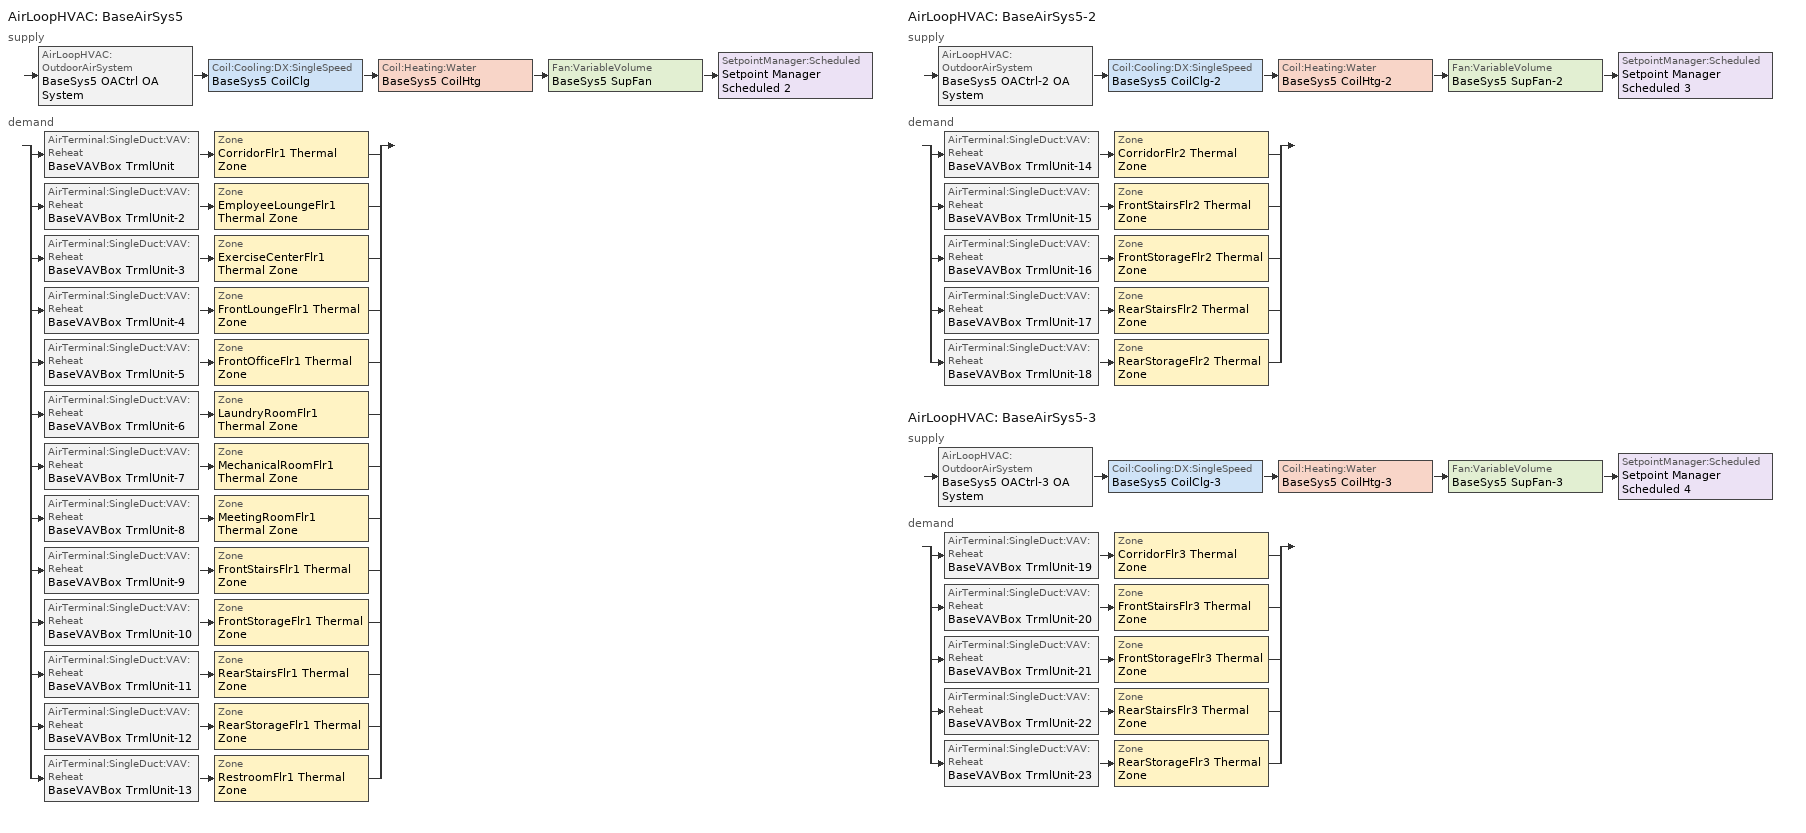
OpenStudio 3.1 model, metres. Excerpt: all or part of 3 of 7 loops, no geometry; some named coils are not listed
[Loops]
AirLoopHVAC 'BaseAirSys5'
 supply: AirLoopHVAC:OutdoorAirSystem 'BaseSys5 OACtrl OA System' > Coil:Cooling:DX:SingleSpeed 'BaseSys5 CoilClg' > Coil:Heating:Water 'BaseSys5 CoilHtg' > Fan:VariableVolume 'BaseSys5 SupFan' > SetpointManager:Scheduled 'Setpoint Manager Scheduled 2'
 demand: split
  | AirTerminal:SingleDuct:VAV:Reheat 'BaseVAVBox TrmlUnit' > Zone 'CorridorFlr1 Thermal Zone'
  | AirTerminal:SingleDuct:VAV:Reheat 'BaseVAVBox TrmlUnit-2' > Zone 'EmployeeLoungeFlr1 Thermal Zone'
  | AirTerminal:SingleDuct:VAV:Reheat 'BaseVAVBox TrmlUnit-3' > Zone 'ExerciseCenterFlr1 Thermal Zone'
  | AirTerminal:SingleDuct:VAV:Reheat 'BaseVAVBox TrmlUnit-4' > Zone 'FrontLoungeFlr1 Thermal Zone'
  | AirTerminal:SingleDuct:VAV:Reheat 'BaseVAVBox TrmlUnit-5' > Zone 'FrontOfficeFlr1 Thermal Zone'
  | AirTerminal:SingleDuct:VAV:Reheat 'BaseVAVBox TrmlUnit-6' > Zone 'LaundryRoomFlr1 Thermal Zone'
  | AirTerminal:SingleDuct:VAV:Reheat 'BaseVAVBox TrmlUnit-7' > Zone 'MechanicalRoomFlr1 Thermal Zone'
  | AirTerminal:SingleDuct:VAV:Reheat 'BaseVAVBox TrmlUnit-8' > Zone 'MeetingRoomFlr1 Thermal Zone'
  | AirTerminal:SingleDuct:VAV:Reheat 'BaseVAVBox TrmlUnit-9' > Zone 'FrontStairsFlr1 Thermal Zone'
  | AirTerminal:SingleDuct:VAV:Reheat 'BaseVAVBox TrmlUnit-10' > Zone 'FrontStorageFlr1 Thermal Zone'
  | AirTerminal:SingleDuct:VAV:Reheat 'BaseVAVBox TrmlUnit-11' > Zone 'RearStairsFlr1 Thermal Zone'
  | AirTerminal:SingleDuct:VAV:Reheat 'BaseVAVBox TrmlUnit-12' > Zone 'RearStorageFlr1 Thermal Zone'
  | AirTerminal:SingleDuct:VAV:Reheat 'BaseVAVBox TrmlUnit-13' > Zone 'RestroomFlr1 Thermal Zone'
AirLoopHVAC 'BaseAirSys5-2'
 supply: AirLoopHVAC:OutdoorAirSystem 'BaseSys5 OACtrl-2 OA System' > Coil:Cooling:DX:SingleSpeed 'BaseSys5 CoilClg-2' > Coil:Heating:Water 'BaseSys5 CoilHtg-2' > Fan:VariableVolume 'BaseSys5 SupFan-2' > SetpointManager:Scheduled 'Setpoint Manager Scheduled 3'
 demand: split
  | AirTerminal:SingleDuct:VAV:Reheat 'BaseVAVBox TrmlUnit-14' > Zone 'CorridorFlr2 Thermal Zone'
  | AirTerminal:SingleDuct:VAV:Reheat 'BaseVAVBox TrmlUnit-15' > Zone 'FrontStairsFlr2 Thermal Zone'
  | AirTerminal:SingleDuct:VAV:Reheat 'BaseVAVBox TrmlUnit-16' > Zone 'FrontStorageFlr2 Thermal Zone'
  | AirTerminal:SingleDuct:VAV:Reheat 'BaseVAVBox TrmlUnit-17' > Zone 'RearStairsFlr2 Thermal Zone'
  | AirTerminal:SingleDuct:VAV:Reheat 'BaseVAVBox TrmlUnit-18' > Zone 'RearStorageFlr2 Thermal Zone'
AirLoopHVAC 'BaseAirSys5-3'
 supply: AirLoopHVAC:OutdoorAirSystem 'BaseSys5 OACtrl-3 OA System' > Coil:Cooling:DX:SingleSpeed 'BaseSys5 CoilClg-3' > Coil:Heating:Water 'BaseSys5 CoilHtg-3' > Fan:VariableVolume 'BaseSys5 SupFan-3' > SetpointManager:Scheduled 'Setpoint Manager Scheduled 4'
 demand: split
  | AirTerminal:SingleDuct:VAV:Reheat 'BaseVAVBox TrmlUnit-19' > Zone 'CorridorFlr3 Thermal Zone'
  | AirTerminal:SingleDuct:VAV:Reheat 'BaseVAVBox TrmlUnit-20' > Zone 'FrontStairsFlr3 Thermal Zone'
  | AirTerminal:SingleDuct:VAV:Reheat 'BaseVAVBox TrmlUnit-21' > Zone 'FrontStorageFlr3 Thermal Zone'
  | AirTerminal:SingleDuct:VAV:Reheat 'BaseVAVBox TrmlUnit-22' > Zone 'RearStairsFlr3 Thermal Zone'
  | AirTerminal:SingleDuct:VAV:Reheat 'BaseVAVBox TrmlUnit-23' > Zone 'RearStorageFlr3 Thermal Zone'
[Sizing:Zone] Zone Cooling Design Supply Air Temperature Input Method=TemperatureDifference; Zone Cooling Design Supply Air Temperature {C}=14; Zone Heating Design Supply Air Temperature Input Method=TemperatureDifference; Zone Heating Design Supply Air Temperature {C}=40; Zone Cooling Design Supply Air Humidity Ratio {kg-H2O/kg-air}=0.0085; Zone Heating Design Supply Air Humidity Ratio {kg-H2O/kg-air}=0.008; Zone Heating Sizing Factor=1; Zone Cooling Sizing Factor=1; Cooling Design Air Flow Method=DesignDay; Cooling Minimum Air Flow per Zone Floor Area {m3/s-m2}=0; Cooling Minimum Air Flow {m3/s}=0; Cooling Minimum Air Flow Fraction=0; Heating Design Air Flow Method=DesignDayWithLimit; Heating Maximum Air Flow per Zone Floor Area {m3/s-m2}=0; Heating Maximum Air Flow {m3/s}=0; Heating Maximum Air Flow Fraction=0.5; Account for Dedicated Outdoor Air System=No; Dedicated Outdoor Air System Control Strategy=NeutralSupplyAir; Dedicated Outdoor Air Low Setpoint Temperature for Design {C}=autosize; Dedicated Outdoor Air High Setpoint Temperature for Design {C}=autosize
Name | Zone Cooling Design Supply Air Temperature Difference {deltaC} | Zone Heating Design Supply Air Temperature Difference {deltaC}
CorridorFlr1 Thermal Zone; EmployeeLoungeFlr1 Thermal Zone; ExerciseCenterFlr1 Thermal Zone; FrontLoungeFlr1 Thermal Zone; FrontOfficeFlr1 Thermal Zone; LaundryRoomFlr1 Thermal Zone; MeetingRoomFlr1 Thermal Zone | 11.1111 | 13.8889
MechanicalRoomFlr1 Thermal Zone; FrontStairsFlr1 Thermal Zone; FrontStorageFlr1 Thermal Zone; RearStairsFlr1 Thermal Zone; RearStorageFlr1 Thermal Zone; RestroomFlr1 Thermal Zone | 8.33333 | 13.8889
CorridorFlr2 Thermal Zone; CorridorFlr3 Thermal Zone | 11.1111 | 15
FrontStairsFlr2 Thermal Zone; FrontStorageFlr2 Thermal Zone; RearStairsFlr2 Thermal Zone; RearStorageFlr2 Thermal Zone; FrontStairsFlr3 Thermal Zone; FrontStorageFlr3 Thermal Zone; RearStairsFlr3 Thermal Zone; RearStorageFlr3 Thermal Zone | 8.33333 | 15
[Zone equipment]
CorridorFlr1 Thermal Zone: BaseVAVBox TrmlUnit
EmployeeLoungeFlr1 Thermal Zone: BaseVAVBox TrmlUnit-2
ExerciseCenterFlr1 Thermal Zone: BaseVAVBox TrmlUnit-3
FrontLoungeFlr1 Thermal Zone: BaseVAVBox TrmlUnit-4
FrontOfficeFlr1 Thermal Zone: BaseVAVBox TrmlUnit-5
LaundryRoomFlr1 Thermal Zone: BaseVAVBox TrmlUnit-6
MechanicalRoomFlr1 Thermal Zone: BaseVAVBox TrmlUnit-7
MeetingRoomFlr1 Thermal Zone: BaseVAVBox TrmlUnit-8
FrontStairsFlr1 Thermal Zone: BaseVAVBox TrmlUnit-9
FrontStorageFlr1 Thermal Zone: BaseVAVBox TrmlUnit-10
RearStairsFlr1 Thermal Zone: BaseVAVBox TrmlUnit-11
RearStorageFlr1 Thermal Zone: BaseVAVBox TrmlUnit-12
RestroomFlr1 Thermal Zone: BaseVAVBox TrmlUnit-13
CorridorFlr2 Thermal Zone: BaseVAVBox TrmlUnit-14
FrontStairsFlr2 Thermal Zone: BaseVAVBox TrmlUnit-15
FrontStorageFlr2 Thermal Zone: BaseVAVBox TrmlUnit-16
RearStairsFlr2 Thermal Zone: BaseVAVBox TrmlUnit-17
RearStorageFlr2 Thermal Zone: BaseVAVBox TrmlUnit-18
CorridorFlr3 Thermal Zone: BaseVAVBox TrmlUnit-19
FrontStairsFlr3 Thermal Zone: BaseVAVBox TrmlUnit-20
FrontStorageFlr3 Thermal Zone: BaseVAVBox TrmlUnit-21
RearStairsFlr3 Thermal Zone: BaseVAVBox TrmlUnit-22
RearStorageFlr3 Thermal Zone: BaseVAVBox TrmlUnit-23
[SetpointManager:Scheduled] Control Variable=Temperature
Name | Schedule | Setpoint Node or NodeList
Setpoint Manager Scheduled 2 | BaseAirSys5 Supply Air Temp Schedule | BaseSys5 SupFan Outlet Node
Setpoint Manager Scheduled 3 | BaseAirSys5-2 Supply Air Temp Schedule | BaseSys5 SupFan-2 Outlet Node
Setpoint Manager Scheduled 4 | BaseAirSys5-3 Supply Air Temp Schedule | BaseSys5 SupFan-3 Outlet Node
[AirLoopHVAC] Design Supply Air Flow Rate {m3/s}=autosize; Design Return Air Flow Fraction of Supply Air Flow=1
Name | Availability Schedule
BaseAirSys5 | AssemblyHVACAvail
BaseAirSys5-2; BaseAirSys5-3 | ResidentialCommonHVACAvail
[Sizing:System] Type of Load to Size On=Sensible; Design Outdoor Air Flow Rate {m3/s}=Autosize; Central Heating Maximum System Air Flow Ratio=0.5; Preheat Design Temperature {C}=5.68434e-14; Preheat Design Humidity Ratio {kg-H2O/kg-Air}=0; Precool Design Temperature {C}=5.68434e-14; Precool Design Humidity Ratio {kg-H2O/kg-Air}=0; Sizing Option=Coincident; 100% Outdoor Air in Cooling=No; 100% Outdoor Air in Heating=No; Central Cooling Design Supply Air Humidity Ratio {kg-H2O/kg-Air}=0.0085; Central Heating Design Supply Air Humidity Ratio {kg-H2O/kg-Air}=0.008; Cooling Design Air Flow Method=DesignDay; Cooling Design Air Flow Rate {m3/s}=0; Heating Design Air Flow Method=DesignDay; Heating Design Air Flow Rate {m3/s}=0; System Outdoor Air Method=ZoneSum; Zone Maximum Outdoor Air Fraction=1; Cooling Supply Air Flow Rate Per Floor Area {m3/s-m2}=0.00996765; Cooling Fraction of Autosized Cooling Supply Air Flow Rate=1; Cooling Supply Air Flow Rate Per Unit Cooling Capacity {m3/s-W}=3.94755e-05; Heating Supply Air Flow Rate Per Floor Area {m3/s-m2}=0.00996765; Heating Fraction of Autosized Heating Supply Air Flow Rate=1; Heating Fraction of Autosized Cooling Supply Air Flow Rate=1; Heating Supply Air Flow Rate Per Unit Heating Capacity {m3/s-W}=3.15882e-05; Cooling Design Capacity Method=CoolingDesignCapacity; Cooling Design Capacity {W}=autosize; Cooling Design Capacity Per Floor Area {W/m2}=234.7; Fraction of Autosized Cooling Design Capacity=1; Heating Design Capacity Method=HeatingDesignCapacity; Heating Design Capacity {W}=autosize; Heating Design Capacity Per Floor Area {W/m2}=157; Fraction of Autosized Heating Design Capacity=1; Central Cooling Capacity Control Method=OnOff
Name | Central Cooling Design Supply Air Temperature {C} | Central Heating Design Supply Air Temperature {C}
BaseAirSys5 | 12.7778 | 15.5556
BaseAirSys5-2; BaseAirSys5-3 | 14.4444 | 17.2222
[Fan:VariableVolume] Availability Schedule=Always On Discrete; Fan Total Efficiency=1; Pressure Rise {Pa}=0; Maximum Flow Rate {m3/s}=Autosize; Fan Power Minimum Flow Rate Input Method=FixedFlowRate; Fan Power Minimum Flow Fraction=0; Fan Power Minimum Air Flow Rate {m3/s}=0; Motor Efficiency=1; Motor In Airstream Fraction=1; Fan Power Coefficient 1=0.04076; Fan Power Coefficient 2=0.088045; Fan Power Coefficient 3=-0.072926; Fan Power Coefficient 4=0.94374; Fan Power Coefficient 5=0
BaseSys5 SupFan; BaseSys5 SupFan-2; BaseSys5 SupFan-3
[Coil:Cooling:DX:SingleSpeed] Availability Schedule=Always On Discrete; Rated Total Cooling Capacity {W}=autosize; Rated Sensible Heat Ratio=autosize; Rated COP {W/W}=3; Rated Air Flow Rate {m3/s}=autosize; Rated Evaporator Fan Power Per Volume Flow Rate {W/(m3/s)}=773.3; Total Cooling Capacity Function of Temperature Curve=CoilClgDXQRatio_fTwbToadbSI; Total Cooling Capacity Function of Flow Fraction Curve=CoilClgDXSnglQRatio_fCFMRatio; Energy Input Ratio Function of Temperature Curve=CoilClgDXEIRRatio_fTwbToadbSI; Energy Input Ratio Function of Flow Fraction Curve=CoilClgDXSnglEIRRatio_fCFMRatio; Part Load Fraction Correlation Curve=CoilClgDXEIRRatio_fQFrac; Minimum Outdoor Dry-Bulb Temperature for Compressor Operation {C}=-25; Condenser Type=AirCooled; Evaporative Condenser Effectiveness=0; Evaporative Condenser Air Flow Rate {m3/s}=Autosize; Evaporative Condenser Pump Rated Power Consumption {W}=Autosize; Crankcase Heater Capacity {W}=0; Maximum Outdoor Dry-Bulb Temperature for Crankcase Heater Operation {C}=0; Basin Heater Capacity {W/K}=0; Basin Heater Setpoint Temperature {C}=10
BaseSys5 CoilClg; BaseSys5 CoilClg-2; BaseSys5 CoilClg-3
[Controller:OutdoorAir] Minimum Outdoor Air Flow Rate {m3/s}=0; Maximum Outdoor Air Flow Rate {m3/s}=Autosize; Economizer Control Type=NoEconomizer; Economizer Control Action Type=ModulateFlow; Economizer Maximum Limit Enthalpy {J/kg}=64000; Lockout Type=NoLockout; Minimum Limit Type=FixedMinimum; High Humidity Control=No; Heat Recovery Bypass Control Type=BypassWhenWithinEconomizerLimits
Name | Minimum Outdoor Air Schedule | Controller Mechanical Ventilation
BaseSys5 OACtrl | BaseSys5 OACtrl Schedule | BaseSys5 OACtrl Mech Vent Controller
BaseSys5 OACtrl-2 | BaseSys5 OACtrl-2 Schedule | BaseSys5 OACtrl-2 Mech Vent Controller
BaseSys5 OACtrl-3 | BaseSys5 OACtrl-3 Schedule | BaseSys5 OACtrl-3 Mech Vent Controller
[Controller:MechanicalVentilation] Availability Schedule=Always On Discrete; System Outdoor Air Method=ZoneSum
BaseSys5 OACtrl Mech Vent Controller; BaseSys5 OACtrl-2 Mech Vent Controller; BaseSys5 OACtrl-3 Mech Vent Controller
[AirLoopHVAC:OutdoorAirSystem]
Name | Controller
BaseSys5 OACtrl OA System | BaseSys5 OACtrl
BaseSys5 OACtrl-2 OA System | BaseSys5 OACtrl-2
BaseSys5 OACtrl-3 OA System | BaseSys5 OACtrl-3
[AirTerminal:SingleDuct:VAV:Reheat] Availability Schedule=Always On Discrete; Maximum Air Flow Rate {m3/s}=AutoSize; Zone Minimum Air Flow Input Method=FixedFlowRate; Constant Minimum Air Flow Fraction=0.3; Maximum Hot Water or Steam Flow Rate {m3/s}=AutoSize; Minimum Hot Water or Steam Flow Rate {m3/s}=0; Convergence Tolerance=0.001; Damper Heating Action=Reverse; Maximum Flow Fraction During Reheat=0.5; Maximum Reheat Air Temperature {C}=35; Control For Outdoor Air=No
Name | Fixed Minimum Air Flow Rate {m3/s} | Reheat Coil
BaseVAVBox TrmlUnit | 0.114686 | BaseVAVBox CoilHtg
BaseVAVBox TrmlUnit-2 | 0.024848 | BaseVAVBox CoilHtg-2
BaseVAVBox TrmlUnit-3 | 0.024848 | BaseVAVBox CoilHtg-3
BaseVAVBox TrmlUnit-4 | 0.414165 | BaseVAVBox CoilHtg-4
BaseVAVBox TrmlUnit-5 | 0.0993921 | BaseVAVBox CoilHtg-5
BaseVAVBox TrmlUnit-6 | 0.0745446 | BaseVAVBox CoilHtg-6
BaseVAVBox TrmlUnit-7 | 0.0248499 | BaseVAVBox CoilHtg-7
BaseVAVBox TrmlUnit-8 | 0.203898 | BaseVAVBox CoilHtg-8
BaseVAVBox TrmlUnit-9 | 0.0152911 | BaseVAVBox CoilHtg-9
BaseVAVBox TrmlUnit-10 | 0.00955698 | BaseVAVBox CoilHtg-10
BaseVAVBox TrmlUnit-11 | 0.0152949 | BaseVAVBox CoilHtg-11
BaseVAVBox TrmlUnit-12 | 0.0152961 | BaseVAVBox CoilHtg-12
BaseVAVBox TrmlUnit-13 | 0.0248499 | BaseVAVBox CoilHtg-13
BaseVAVBox TrmlUnit-14 | 0.0955703 | BaseVAVBox CoilHtg-14
BaseVAVBox TrmlUnit-15 | 0.0152911 | BaseVAVBox CoilHtg-15
BaseVAVBox TrmlUnit-16 | 0.00955698 | BaseVAVBox CoilHtg-16
BaseVAVBox TrmlUnit-17 | 0.0152949 | BaseVAVBox CoilHtg-17
BaseVAVBox TrmlUnit-18 | 0.0152961 | BaseVAVBox CoilHtg-18
BaseVAVBox TrmlUnit-19 | 0.0955703 | BaseVAVBox CoilHtg-19
BaseVAVBox TrmlUnit-20 | 0.0152911 | BaseVAVBox CoilHtg-20
BaseVAVBox TrmlUnit-21 | 0.00955698 | BaseVAVBox CoilHtg-21
BaseVAVBox TrmlUnit-22 | 0.0152949 | BaseVAVBox CoilHtg-22
BaseVAVBox TrmlUnit-23 | 0.0152961 | BaseVAVBox CoilHtg-23
[Curve:Biquadratic] Minimum Value of x=13.89; Maximum Value of x=25; Minimum Value of y=23.89; Maximum Value of y=46.11; Minimum Curve Output=0.77
Name | Coefficient1 Constant | Coefficient2 x | Coefficient3 x**2 | Coefficient4 y | Coefficient5 y**2 | Coefficient6 x*y | Maximum Curve Output
CoilClgDXQRatio_fTwbToadbSI | 0.86779 | 0.014245 | 0.000554 | -0.007569 | 3.2e-05 | -0.000191 | 1.29
CoilClgDXEIRRatio_fTwbToadbSI | 0.116709 | 0.028458 | -0.000411 | 0.021422 | 0.000162 | -0.00068 | 1.33
[Curve:Cubic]
CoilClgDXEIRRatio_fQFrac: Coefficient1 Constant=0; Coefficient2 x=5.1091; Coefficient3 x**2=-8.5515; Coefficient4 x**3=4.4744; Minimum Value of x=0.7; Maximum Value of x=1; Minimum Curve Output=0.92; Maximum Curve Output=1
[Curve:Quadratic] Minimum Value of x=0; Maximum Value of x=100
Name | Coefficient1 Constant | Coefficient2 x | Coefficient3 x**2 | Minimum Curve Output
CoilClgDXSnglQRatio_fCFMRatio | 0.8 | 0.2 | 0 | 0.8
CoilClgDXSnglEIRRatio_fCFMRatio | 1.156 | -0.1816 | 0.0256
[Schedule:Day]
AllOnHVACAvailDay; ResidentialCommonHVACAvailSun; ResidentialCommonHVACAvailWD; ResidentialCommonHVACAvailSat; BaseSys5 OACtrl Schedule Week 1 Summer; BaseSys5 OACtrl Schedule Week 1 Winter; BaseSys5 OACtrl-2 Schedule Week 1 Sunday; BaseSys5 OACtrl-2 Schedule Week 1 Monday; BaseSys5 OACtrl-2 Schedule Week 1 Tuesday; BaseSys5 OACtrl-2 Schedule Week 1 Wednesday; BaseSys5 OACtrl-2 Schedule Week 1 Thursday; BaseSys5 OACtrl-2 Schedule Week 1 Friday; BaseSys5 OACtrl-2 Schedule Week 1 Saturday; BaseSys5 OACtrl-2 Schedule Week 1 Holiday; BaseSys5 OACtrl-2 Schedule Week 1 Summer; BaseSys5 OACtrl-2 Schedule Week 1 Winter; BaseSys5 OACtrl-2 Schedule Week 1 Custom 1; BaseSys5 OACtrl-2 Schedule Week 1 Custom 2; BaseSys5 OACtrl-3 Schedule Week 1 Sunday; BaseSys5 OACtrl-3 Schedule Week 1 Monday; BaseSys5 OACtrl-3 Schedule Week 1 Tuesday; BaseSys5 OACtrl-3 Schedule Week 1 Wednesday; BaseSys5 OACtrl-3 Schedule Week 1 Thursday; BaseSys5 OACtrl-3 Schedule Week 1 Friday; BaseSys5 OACtrl-3 Schedule Week 1 Saturday; BaseSys5 OACtrl-3 Schedule Week 1 Holiday; BaseSys5 OACtrl-3 Schedule Week 1 Summer; BaseSys5 OACtrl-3 Schedule Week 1 Winter; BaseSys5 OACtrl-3 Schedule Week 1 Custom 1; BaseSys5 OACtrl-3 Schedule Week 1 Custom 2: 1, 0, 1, 2, 0, 1, 3, 0, 1, 4, 0, 1, 5, 0, 1, 6, 0, 1, 7, 0, 1, 8, 0, 1, 9, 0, 1, 10, 0, 1, 11, 0, 1, 12, 0, 1, 13, 0, 1, 14, 0, 1, 15, 0, 1, 16, 0, 1, 17, 0, 1, 18, 0, 1, 19, 0, 1, 20, 0, 1, 21, 0, 1, 22, 0, 1, 23, 0, 1, 24, 0, 1
AssemblyHVACAvailSun; AssemblyHVACAvailWD; AssemblyHVACAvailSat; BaseSys5 OACtrl Schedule Week 1 Sunday; BaseSys5 OACtrl Schedule Week 1 Monday; BaseSys5 OACtrl Schedule Week 1 Tuesday; BaseSys5 OACtrl Schedule Week 1 Wednesday; BaseSys5 OACtrl Schedule Week 1 Thursday; BaseSys5 OACtrl Schedule Week 1 Friday; BaseSys5 OACtrl Schedule Week 1 Saturday; BaseSys5 OACtrl Schedule Week 1 Holiday; BaseSys5 OACtrl Schedule Week 1 Custom 1; BaseSys5 OACtrl Schedule Week 1 Custom 2: 1, 0, 0, 2, 0, 0, 3, 0, 0, 4, 0, 0, 5, 0, 0, 6, 0, 0, 7, 0, 0, 8, 0, 1, 9, 0, 1, 10, 0, 1, 11, 0, 1, 12, 0, 1, 13, 0, 1, 14, 0, 1, 15, 0, 1, 16, 0, 1, 17, 0, 1, 18, 0, 1, 19, 0, 1, 20, 0, 1, 21, 0, 1, 22, 0, 1, 23, 0, 1, 24, 0, 0
Schedule Day 2: 24, 0, 12.7778
Schedule Day 3; Schedule Day 4: 24, 0, 14.4444
[Schedule:Week]
AssemblyHVACAvailWk: AssemblyHVACAvailSun, AssemblyHVACAvailWD, AssemblyHVACAvailWD, AssemblyHVACAvailWD, AssemblyHVACAvailWD, AssemblyHVACAvailWD, AssemblyHVACAvailSat, AssemblyHVACAvailSun, AllOnHVACAvailDay, AllOnHVACAvailDay, AssemblyHVACAvailSun, AssemblyHVACAvailSun
ResidentialCommonHVACAvailWk: ResidentialCommonHVACAvailSun, ResidentialCommonHVACAvailWD, ResidentialCommonHVACAvailWD, ResidentialCommonHVACAvailWD, ResidentialCommonHVACAvailWD, ResidentialCommonHVACAvailWD, ResidentialCommonHVACAvailSat, ResidentialCommonHVACAvailSun, AllOnHVACAvailDay, AllOnHVACAvailDay, ResidentialCommonHVACAvailSun, ResidentialCommonHVACAvailSun
BaseSys5 OACtrl Schedule Week 1: BaseSys5 OACtrl Schedule Week 1 Sunday, BaseSys5 OACtrl Schedule Week 1 Monday, BaseSys5 OACtrl Schedule Week 1 Tuesday, BaseSys5 OACtrl Schedule Week 1 Wednesday, BaseSys5 OACtrl Schedule Week 1 Thursday, BaseSys5 OACtrl Schedule Week 1 Friday, BaseSys5 OACtrl Schedule Week 1 Saturday, BaseSys5 OACtrl Schedule Week 1 Holiday, BaseSys5 OACtrl Schedule Week 1 Summer, BaseSys5 OACtrl Schedule Week 1 Winter, BaseSys5 OACtrl Schedule Week 1 Custom 1, BaseSys5 OACtrl Schedule Week 1 Custom 2
BaseSys5 OACtrl-2 Schedule Week 1: BaseSys5 OACtrl-2 Schedule Week 1 Sunday, BaseSys5 OACtrl-2 Schedule Week 1 Monday, BaseSys5 OACtrl-2 Schedule Week 1 Tuesday, BaseSys5 OACtrl-2 Schedule Week 1 Wednesday, BaseSys5 OACtrl-2 Schedule Week 1 Thursday, BaseSys5 OACtrl-2 Schedule Week 1 Friday, BaseSys5 OACtrl-2 Schedule Week 1 Saturday, BaseSys5 OACtrl-2 Schedule Week 1 Holiday, BaseSys5 OACtrl-2 Schedule Week 1 Summer, BaseSys5 OACtrl-2 Schedule Week 1 Winter, BaseSys5 OACtrl-2 Schedule Week 1 Custom 1, BaseSys5 OACtrl-2 Schedule Week 1 Custom 2
BaseSys5 OACtrl-3 Schedule Week 1: BaseSys5 OACtrl-3 Schedule Week 1 Sunday, BaseSys5 OACtrl-3 Schedule Week 1 Monday, BaseSys5 OACtrl-3 Schedule Week 1 Tuesday, BaseSys5 OACtrl-3 Schedule Week 1 Wednesday, BaseSys5 OACtrl-3 Schedule Week 1 Thursday, BaseSys5 OACtrl-3 Schedule Week 1 Friday, BaseSys5 OACtrl-3 Schedule Week 1 Saturday, BaseSys5 OACtrl-3 Schedule Week 1 Holiday, BaseSys5 OACtrl-3 Schedule Week 1 Summer, BaseSys5 OACtrl-3 Schedule Week 1 Winter, BaseSys5 OACtrl-3 Schedule Week 1 Custom 1, BaseSys5 OACtrl-3 Schedule Week 1 Custom 2
[Schedule:Year]
AssemblyHVACAvail: 12, 31, AssemblyHVACAvailWk
ResidentialCommonHVACAvail: 12, 31, ResidentialCommonHVACAvailWk
BaseSys5 OACtrl Schedule: 12, 31, BaseSys5 OACtrl Schedule Week 1
BaseSys5 OACtrl-2 Schedule: 12, 31, BaseSys5 OACtrl-2 Schedule Week 1
BaseSys5 OACtrl-3 Schedule: 12, 31, BaseSys5 OACtrl-3 Schedule Week 1
[Schedule:Ruleset]
Name | Default Day Schedule
BaseAirSys5 Supply Air Temp Schedule | Schedule Day 2
BaseAirSys5-2 Supply Air Temp Schedule | Schedule Day 3
BaseAirSys5-3 Supply Air Temp Schedule | Schedule Day 4
[Schedule:Constant]
Always On Discrete: Value=1
